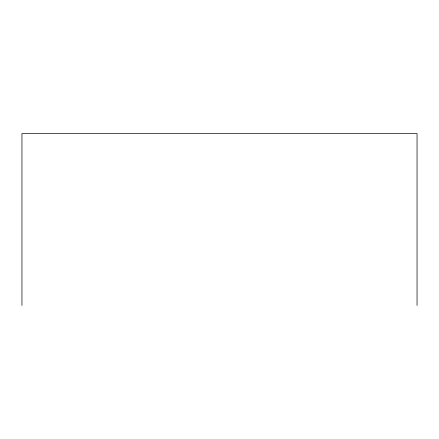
<?xml version="1.0" encoding="UTF-8"?>
<svg xmlns="http://www.w3.org/2000/svg" width="439" height="439" viewBox="0 0 439 439"><rect width="100%" height="100%" fill="white"/><g stroke="black" fill="none" stroke-linecap="round" stroke-linejoin="round"><path stroke-width="0.66" d="M417.05 305.467L417.05 133.533L21.95 133.533L21.95 305.467"/></g></svg>
